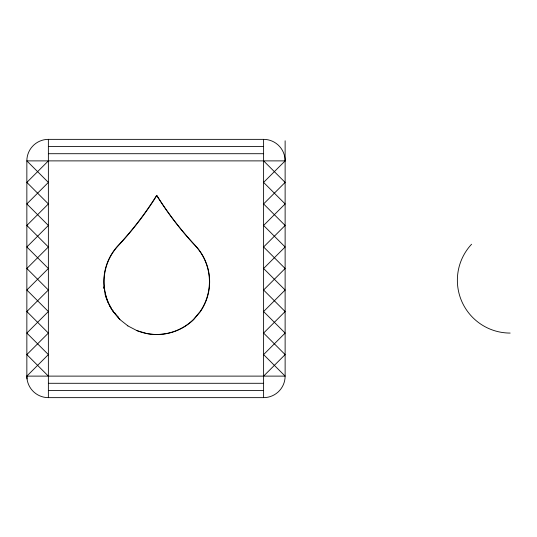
<?xml version="1.0" encoding="UTF-8"?>
<svg xmlns="http://www.w3.org/2000/svg" width="537" height="537" viewBox="0 0 537 537"><rect width="100%" height="100%" fill="white"/><g stroke="black" fill="none" stroke-linecap="round" stroke-linejoin="round"><path stroke-width="0.81" d="M48.37 160.885L26.85 182.405L48.37 203.932L26.85 225.453L48.37 246.98L26.85 268.5L48.37 290.02L26.85 311.547L48.37 333.068L26.85 354.595L48.37 376.115M27.031 378.927L26.85 376.115L48.37 354.595L26.85 333.068L48.37 311.547L26.85 290.02L48.37 268.5L26.85 246.98L48.37 225.453L26.85 203.932L48.37 182.405L26.85 160.885A21.52 21.52 0 0 1 48.37 139.358L263.607 139.358A21.52 21.52 0 0 1 285.127 160.885L263.607 182.405L285.127 203.932L263.607 225.453L285.127 246.98L263.607 268.5L285.127 290.02L263.607 311.547L285.127 333.068L263.607 354.595L285.127 376.115A21.52 21.52 0 0 1 263.607 397.642L48.37 397.642A21.52 21.52 0 0 1 26.85 376.115L26.85 160.885L285.127 160.885M263.607 376.115L285.127 354.595L263.607 333.068L285.127 311.547L263.607 290.02L285.127 268.5L263.607 246.98L285.127 225.453L263.607 203.932L285.127 182.405L263.607 160.885M48.37 146.534L263.607 146.534M48.37 153.71L263.607 153.71M26.85 376.115L285.127 376.115L285.127 140.795M48.37 383.29L263.607 383.29M48.37 390.466L263.607 390.466M136.7 330.544L146.473 333.464A52.794 52.794 0 0 0 193.542 319.401L200.106 311.601A52.794 52.794 0 0 0 195.193 245.604A327.644 327.644 0 0 1 159.462 199.851L156.629 195.394A327.395 327.395 0 0 1 118.066 245.604A52.794 52.794 0 0 0 113.153 311.608L119.724 319.401L127.893 325.878M127.672 325.798L136.922 330.624A52.794 52.794 0 0 0 193.763 319.481L200.335 311.682A52.794 52.794 0 0 0 195.421 245.684A327.644 327.644 0 0 1 156.851 195.475L154.018 199.932A327.395 327.395 0 0 1 118.288 245.684A52.794 52.794 0 0 0 113.374 311.688L119.946 319.481M112.508 310.218L113.495 311.386M114.475 312.554L115.952 314.306M117.428 316.058L118.254 317.038M263.607 139.358L263.607 397.642M48.37 139.358L48.37 397.642M510.15 333.068A52.794 52.794 0 0 1 471.587 244.228M111.226 308.251A52.787 52.787 0 0 1 109.259 304.835M108.548 303.432A52.787 52.787 0 0 1 107.883 302.016M107.568 301.297A52.787 52.787 0 0 1 104.984 293.873M103.842 288.51A52.787 52.787 0 0 1 103.621 286.946"/></g></svg>
